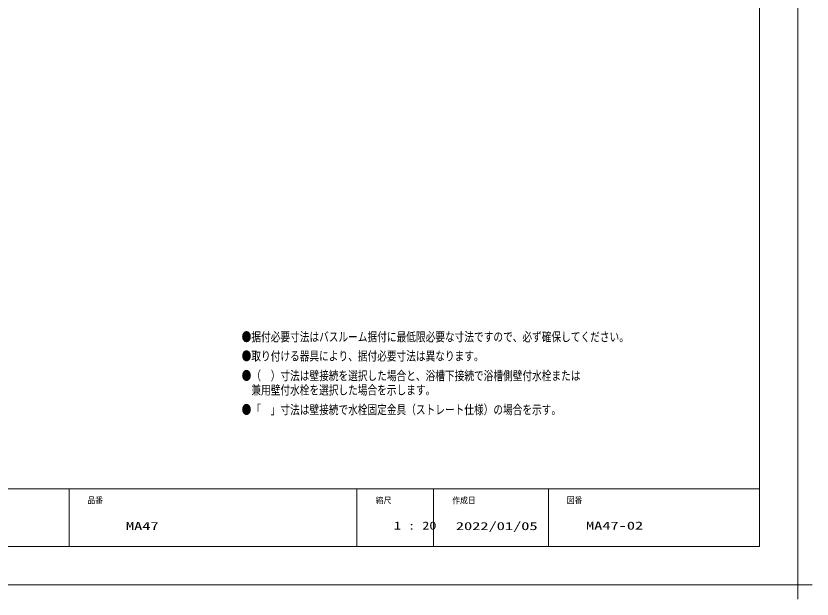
# Model space of a CAD drawing. Units: millimetres on the paper. Extents: x -305 to 305, y -152 to 152.
# Drawn here: x -84.9 to 122.7, y -152.2 to 0 of the extents above; entities that cross this region are included whole.
import ezdxf
from ezdxf.enums import TextEntityAlignment as Align

# ---------------------------------------------------------------- set-up
doc = ezdxf.new("R2010")
doc.units = ezdxf.units.MM
for name, color, linetype, lineweight in [('0-0_0', 7, 'Continuous', 9), ('0-2_1図面枠', 7, 'Continuous', 9), ('0-3_図面枠', 3, 'Continuous', 9), ('0-4_DEFPOINTS', 7, 'Continuous', 9)]:
    doc.layers.add(name, color=color, linetype=linetype, lineweight=lineweight)
doc.styles.add('ＭＳ ゴシック', font='')
doc.styles.get('ＭＳ ゴシック').set_extended_font_data('MS Gothic')

# ---------------------------------------------------------------- blocks, each defined once
blk = doc.blocks.new('グループ-6')
at = {"layer": '0-2_1図面枠'}
for p, q in [((4200, -2895), (4200, -3045)), ((4275, -2970), (4125, -2970))]:
    blk.add_line(p, q, dxfattribs=at)

msp = doc.modelspace()

# ---------------------------------------------------------------- linework, layer by layer
at = {"layer": '0-0_0'}
for p, q in [((-71.017, -123.498), (-71.017, -138.498)), ((3.983, -123.498), (3.983, -138.498)), ((23.983, -123.498), (23.983, -138.498)), ((53.983, -123.498), (53.983, -138.498))]:
    msp.add_line(p, q, dxfattribs=at)
at = {"layer": '0-3_図面枠'}
msp.add_line((-291.017, -123.498), (108.983, -123.498), dxfattribs=at)
msp.add_lwpolyline([(-291.017, -138.498), (108.983, -138.498), (108.983, 138.502), (-291.017, 138.502)], close=True, dxfattribs=at)
at = {"layer": '0-4_DEFPOINTS'}
for q in [(118.983, 148.502), (-301.017, -148.498)]:
    msp.add_line((118.983, -148.498), q, dxfattribs=at)

# ---------------------------------------------------------------- block references
at = {"layer": '0-2_1図面枠', "xscale": 0.05, "yscale": 0.05}
msp.add_blockref('グループ-6', (-91.017, 0.002), dxfattribs=at)
msp.add_blockref('グループ-6', (-91.017, 0.002), dxfattribs=at)

# ---------------------------------------------------------------- texts
at = {"layer": '0-0_0', "color": 4, "style": 'ＭＳ ゴシック', "width": 0.75}
for s, p in [('●据付必要寸法はバスルーム据付に最低限必要な寸法ですので、必ず確保してください。', (-26.057, -85.706)), ('●取り付ける器具により、据付必要寸法は異なります。', (-26.057, -90.706)), ('●（\u3000）寸法は壁接続を選択した場合と、浴槽下接続で浴槽側壁付水栓または', (-26.057, -95.833)), ('\u3000兼用壁付水栓を選択した場合を示します。', (-26.057, -99.579)), ('●「\u3000」寸法は壁接続で水栓固定金具（ストレート仕様）の場合を示す。', (-26.057, -104.706))]:
    msp.add_text(s, height=2.405, dxfattribs=at).set_placement(p, align=Align.BOTTOM_LEFT)
at = {"layer": '0-2_1図面枠', "style": 'ＭＳ ゴシック'}
for s, height, width, p in [('品番', 1.628, 0.9, (-66.276, -127.759)), ('縮尺', 1.628, 0.9, (8.896, -127.769)), ('作成日', 1.628, 0.9, (28.857, -127.788)), ('図番', 1.628, 0.9, (58.732, -127.759)), ('MA47', 2.089, 1.5, (-56.239, -134.836)), ('1 : 20', 2.092, 1.3, (13.65, -134.737)), ('2022/01/05', 2.089, 1.5, (29.822, -134.861)), ('MA47-02', 2.089, 1.5, (63.761, -134.737))]:
    msp.add_text(s, height=height, dxfattribs=dict(at, width=width)).set_placement(p, align=Align.BOTTOM_LEFT)

doc.saveas('drawing.dxf')
